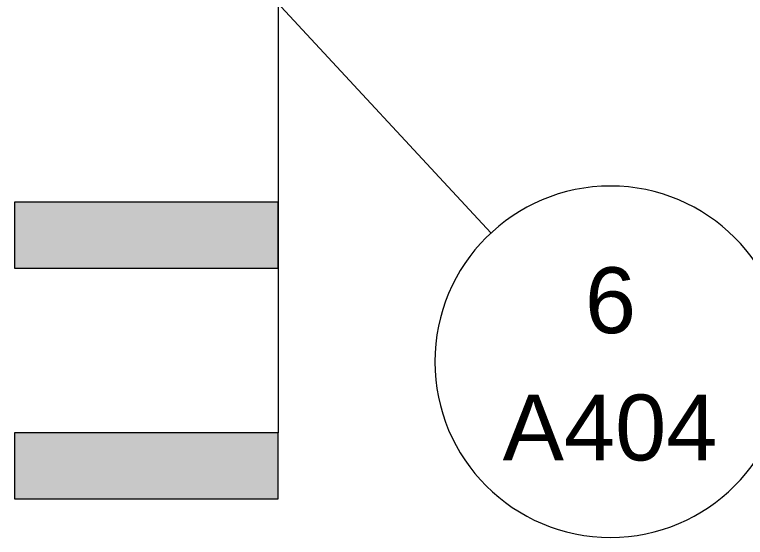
# Model space of a CAD drawing. Header units: inches. Extents: x 9594 to 15314, y -314 to 660.
# Drawn here: x 13519.4 to 13619.3, y -312.9 to -241.5 of the extents above; entities that cross this region are included whole.
import ezdxf

# ---------------------------------------------------------------- set-up
doc = ezdxf.new("R2010")
doc.units = ezdxf.units.IN
doc.header["$MEASUREMENT"] = 0
doc.layers.add('A-ANNO-SYMB', color=150, linetype='Continuous', lineweight=9)
doc.layers.add('G-ANNO-SYMB-2', color=111, linetype='Continuous', lineweight=9)
doc.styles.add('Arial', font='arial.ttf', dxfattribs={"height": 9})

# ---------------------------------------------------------------- blocks, each defined once
blk = doc.blocks.new('Section - 3_32_ x 3_8_-54337-BUILDING SECTION - NORTH_SOUTH AT ELEVATOR AND COURTYARD - LOOKING EAST')
at = {"layer": 'G-ANNO-SYMB-2'}
blk.add_hatch(color=256, dxfattribs=at).paths.add_polyline_path([(-3600.474, -298.662), (-3564.474, -298.662), (-3564.474, -307.662), (-3600.474, -307.662)], flags=0)
for p, q in [((-3600.474, -298.662), (-3600.474, -307.662)), ((-3564.474, -298.662), (-3600.474, -298.662)), ((-3564.474, -307.662), (-3564.474, -298.662)), ((-3600.474, -307.662), (-3564.474, -307.662))]:
    blk.add_line(p, q, dxfattribs=at)
blk = doc.blocks.new('Section - Callout Head-565430-BUILDING SECTION - NORTH_SOUTH AT ELEVATOR AND COURTYARD - LOOKING EAST')
at = {"layer": 'A-ANNO-SYMB'}
for start, end in [(0, 180), (180, 360)]:
    blk.add_arc((-3519.043, -288.934), 24, start, end, dxfattribs=at)

msp = doc.modelspace()

# ---------------------------------------------------------------- linework, layer by layer
at = {"layer": 'A-ANNO-SYMB'}
msp.add_line((13550.943, -235.154), (13584.523, -271.341), dxfattribs=at)
at = {"layer": 'G-ANNO-SYMB-2'}
for q in [(13555.418, -298.662), (13555.418, -267.134)]:
    msp.add_line((13555.418, 489.845), q, dxfattribs=at)

# ---------------------------------------------------------------- block references
at = {"layer": 'A-ANNO-SYMB'}
msp.add_blockref('Section - Callout Head-565430-BUILDING SECTION - NORTH_SOUTH AT ELEVATOR AND COURTYARD - LOOKING EAST', (17119.892, 0), dxfattribs=at)
at = {"layer": 'G-ANNO-SYMB-2'}
for p in [(17119.892, 31.528), (17119.892, 0)]:
    msp.add_blockref('Section - 3_32_ x 3_8_-54337-BUILDING SECTION - NORTH_SOUTH AT ELEVATOR AND COURTYARD - LOOKING EAST', p, dxfattribs=at)

# ---------------------------------------------------------------- texts
at = {"layer": 'A-ANNO-SYMB', "char_height": 9, "attachment_point": 1, "style": 'Arial'}
for s, insert, width in [('6', (13597.359, -276.034), 8.484), ('A404', (13586.114, -293.419), 35.754)]:
    msp.add_mtext(s, dxfattribs=dict(at, insert=insert, width=width))

doc.saveas('drawing.dxf')
